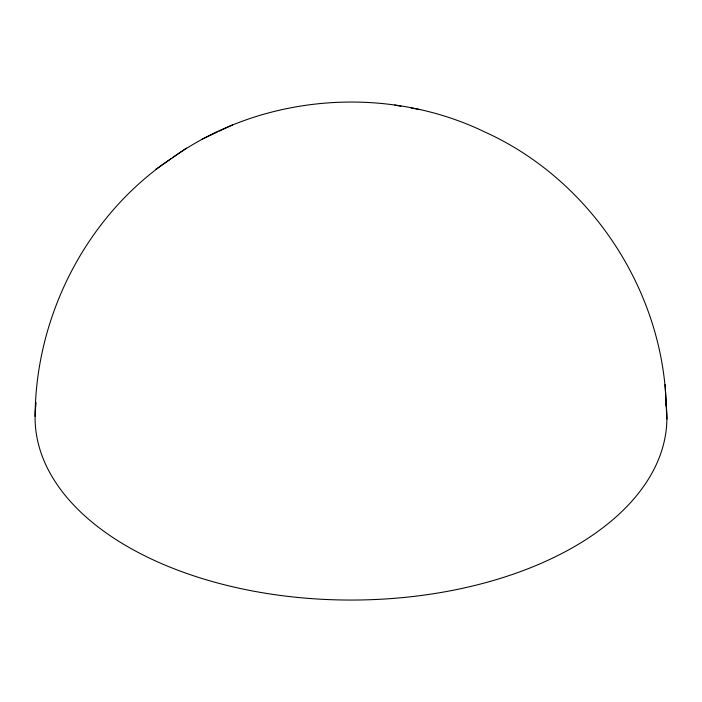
<?xml version="1.0" encoding="UTF-8"?>
<svg xmlns="http://www.w3.org/2000/svg" width="702" height="702" viewBox="0 0 702 702"><rect width="100%" height="100%" fill="white"/><g stroke="black" fill="none" stroke-linecap="round" stroke-linejoin="round"><path stroke-width="1.05" d="M35.1 416.286C35.591 315.268 86.925 215.181 171.112 158.678M172.438 157.783C262.004 94.077 386.425 84.222 485.214 132.178C590.505 179.896 663.241 290.242 666.233 405.721M155.791 169.322L186.451 148.052M202.053 139.163L217.366 132.046M219.085 131.195L232.652 124.895M411.188 108.011L419.726 109.582M394.735 105.063L400.939 106.221M665.101 384.635L666.9 419.041M665.944 403.387A315.909 182.388 0 0 1 350.386 600.052A315.909 182.388 0 0 1 36.162 402.676"/></g></svg>
